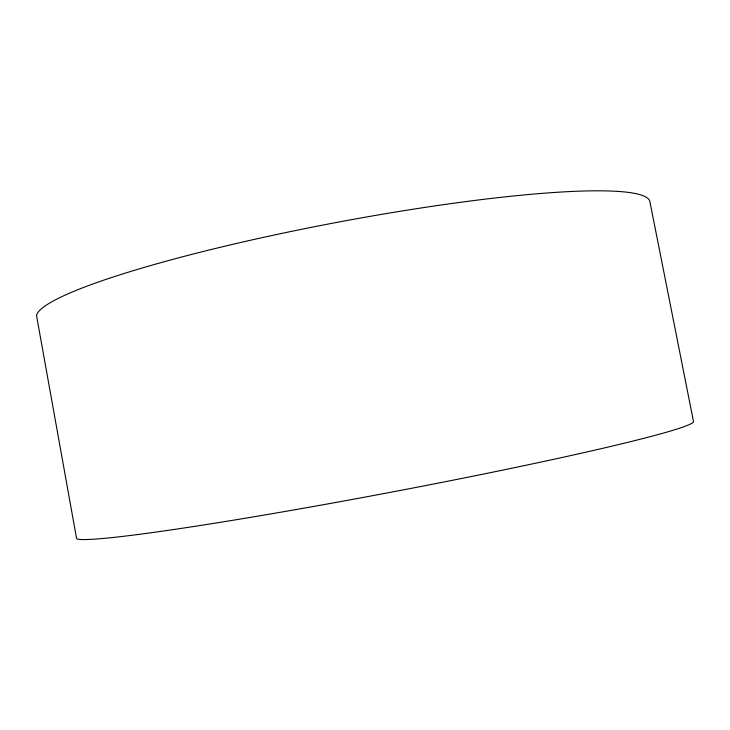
<?xml version="1.0" encoding="UTF-8"?>
<svg xmlns="http://www.w3.org/2000/svg" width="730" height="730" viewBox="0 0 730 730"><rect width="100%" height="100%" fill="white"/><g stroke="black" fill="none" stroke-linecap="round" stroke-linejoin="round"><path stroke-width="1.09" d="M693.5 421.529L649.828 201.334A312.175 37.759 -10.7 0 0 343.346 221.181A312.175 37.759 -10.7 0 0 36.5 315.415L76.613 538.731A314.201 13.396 -10.7 0 0 394.483 491.555A314.201 13.396 -10.7 0 0 693.5 421.529"/></g></svg>
